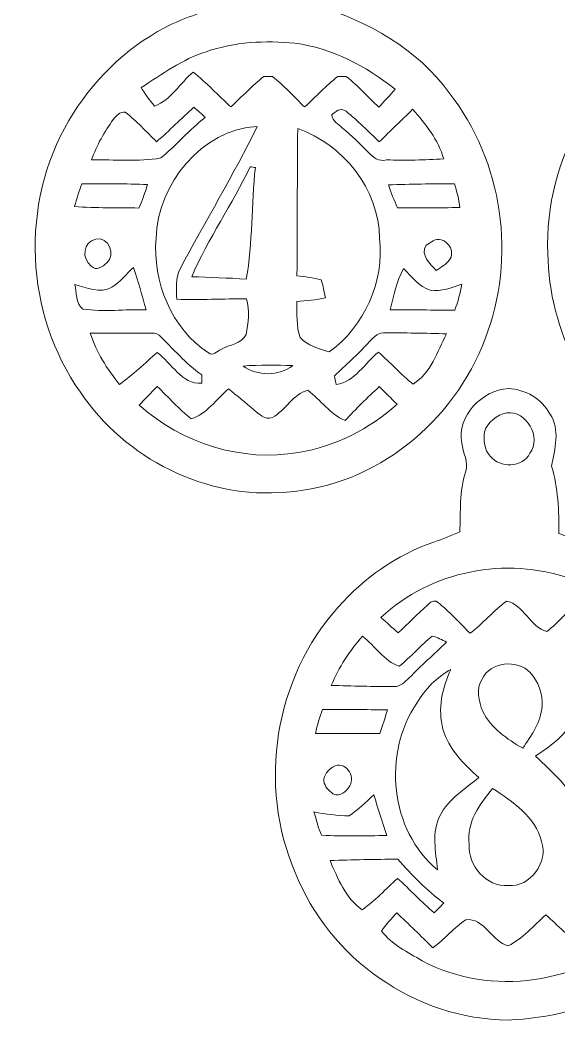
# Model space of a CAD drawing. Header units: centimetres. Extents: x -16.5 to 16.5, y -13.6 to 13.6.
# Drawn here: x -16.51 to -7.76, y -13.53 to 2.71 of the extents above; entities that cross this region are included whole.
import ezdxf

# ---------------------------------------------------------------- set-up
doc = ezdxf.new("R2010")
doc.units = ezdxf.units.CM
doc.header["$MEASUREMENT"] = 0
doc.layers.add('Layer 1', color=7, linetype='Continuous')

msp = doc.modelspace()

# ---------------------------------------------------------------- linework, layer by layer
at = {"layer": 'Layer 1', "color": 250, "lineweight": 9}
for points, knots in [([(-12.62655, 5.25396), (-12.19193, 5.35944), (-11.73261, 4.99149), (-11.7058, 4.55299), (-11.7058, 4.55299), (-11.69204, 4.36637), (-11.74743, 4.18398), (-11.8134, 4.01147), (-11.8134, 4.01147), (-11.61478, 3.69538), (-11.71533, 3.29286), (-11.68428, 2.94114), (-11.68428, 2.94114), (-10.85455, 2.69208), (-10.05903, 2.23947), (-9.54116, 1.52933), (-9.54116, 1.52933), (-8.67191, 0.41984), (-8.44472, -1.15496), (-8.96084, -2.46553), (-8.96084, -2.46553), (-9.4572, -3.80679), (-10.73778, -4.86018), (-12.18381, -4.95332), (-12.18381, -4.95332), (-13.48486, -5.0782), (-14.80813, -4.40969), (-15.52921, -3.33019), (-15.52921, -3.33019), (-16.43267, -2.05948), (-16.50887, -0.2649), (-15.71653, 1.07777), (-15.71653, 1.07777), (-15.34682, 1.71066), (-14.80495, 2.24864), (-14.15408, 2.58907), (-14.15408, 2.58907), (-13.87715, 2.73794), (-13.57376, 2.82437), (-13.28166, 2.93621), (-13.28166, 2.93621), (-13.27954, 3.18562), (-13.28589, 3.43539), (-13.26649, 3.68374), (-13.26649, 3.68374), (-13.25379, 3.79663), (-13.18288, 3.89223), (-13.16595, 4.00336), (-13.16595, 4.00336), (-13.18218, 4.27182), (-13.31976, 4.56216), (-13.17053, 4.81298), (-13.17053, 4.81298), (-13.0714, 5.031), (-12.86926, 5.22044), (-12.62655, 5.25396), (-12.62655, 5.25396), (-12.62655, 5.25396), (-12.62655, 5.25396), (-12.62655, 5.25396)], [0, 0, 0, 0, 0.0625, 0.0625, 0.0625, 0.0625, 0.125, 0.125, 0.125, 0.125, 0.1875, 0.1875, 0.1875, 0.1875, 0.25, 0.25, 0.25, 0.25, 0.3125, 0.3125, 0.3125, 0.3125, 0.375, 0.375, 0.375, 0.375, 0.4375, 0.4375, 0.4375, 0.4375, 0.5, 0.5, 0.5, 0.5, 0.5625, 0.5625, 0.5625, 0.5625, 0.625, 0.625, 0.625, 0.625, 0.6875, 0.6875, 0.6875, 0.6875, 0.75, 0.75, 0.75, 0.75, 0.8125, 0.8125, 0.8125, 0.8125, 0.875, 0.875, 0.875, 0.875, 1, 1, 1, 1]), ([(-4.91377, 4.56674), (-4.90989, 5.08251), (-4.27383, 5.43422), (-3.82863, 5.19575), (-3.82863, 5.19575), (-3.54993, 5.07792), (-3.40917, 4.77735), (-3.37284, 4.49266), (-3.37284, 4.49266), (-3.36508, 4.29899), (-3.5263, 4.11272), (-3.44621, 3.92046), (-3.44621, 3.92046), (-3.33544, 3.60719), (-3.37001, 3.26676), (-3.35555, 2.94044), (-3.35555, 2.94044), (-2.81157, 2.75488), (-2.25841, 2.54462), (-1.82344, 2.15445), (-1.82344, 2.15445), (-1.06391, 1.51874), (-0.53509, 0.60152), (-0.41656, -0.38696), (-0.41656, -0.38696), (-0.15445, -1.98046), (-0.95066, -3.71965), (-2.384, -4.49188), (-2.384, -4.49188), (-3.56828, -5.18791), (-5.15119, -5.10078), (-6.25785, -4.29009), (-6.25785, -4.29009), (-7.29043, -3.57008), (-7.92614, -2.33288), (-7.94131, -1.077), (-7.94131, -1.077), (-8.00904, 0.46182), (-7.1024, 2.01898), (-5.69165, 2.65963), (-5.69165, 2.65963), (-5.45528, 2.77216), (-5.19987, 2.83602), (-4.95857, 2.93585), (-4.95857, 2.93585), (-4.94693, 3.24877), (-4.97339, 3.5705), (-4.88061, 3.87389), (-4.88061, 3.87389), (-4.79136, 4.09931), (-4.93846, 4.33603), (-4.91377, 4.56674), (-4.91377, 4.56674), (-4.91377, 4.56674), (-4.91377, 4.56674), (-4.91377, 4.56674)], [0, 0, 0, 0, 0.06666667, 0.06666667, 0.06666667, 0.06666667, 0.13333333, 0.13333333, 0.13333333, 0.13333333, 0.2, 0.2, 0.2, 0.2, 0.26666667, 0.26666667, 0.26666667, 0.26666667, 0.33333333, 0.33333333, 0.33333333, 0.33333333, 0.4, 0.4, 0.4, 0.4, 0.46666667, 0.46666667, 0.46666667, 0.46666667, 0.53333333, 0.53333333, 0.53333333, 0.53333333, 0.6, 0.6, 0.6, 0.6, 0.66666667, 0.66666667, 0.66666667, 0.66666667, 0.73333333, 0.73333333, 0.73333333, 0.73333333, 0.8, 0.8, 0.8, 0.8, 0.86666667, 0.86666667, 0.86666667, 0.86666667, 1, 1, 1, 1]), ([(-13.48592, 2.19678), (-13.87397, 2.07754), (-14.2017, 1.82707), (-14.54355, 1.61682), (-14.54355, 1.61682), (-14.4804, 1.50992), (-14.40737, 1.40903), (-14.32518, 1.31554), (-14.32518, 1.31554), (-14.05883, 1.41009), (-13.9096, 1.69443), (-13.69582, 1.86764), (-13.69582, 1.86764), (-13.4831, 1.68984), (-13.28836, 1.49229), (-13.08798, 1.30108), (-13.08798, 1.30108), (-12.90807, 1.46442), (-12.74191, 1.64398), (-12.55106, 1.79497), (-12.55106, 1.79497), (-12.55106, 1.79497), (-12.41277, 1.79673), (-12.41277, 1.79673), (-12.41277, 1.79673), (-12.22368, 1.64751), (-12.06281, 1.46689), (-11.88925, 1.30037), (-11.88925, 1.30037), (-11.70898, 1.46406), (-11.54317, 1.64363), (-11.35161, 1.79462), (-11.35161, 1.79462), (-11.35161, 1.79462), (-11.21403, 1.79638), (-11.21403, 1.79638), (-11.21403, 1.79638), (-11.02423, 1.64504), (-10.86019, 1.46442), (-10.68627, 1.29508), (-10.68627, 1.29508), (-10.5949, 1.39033), (-10.50671, 1.48911), (-10.42204, 1.59036), (-10.42204, 1.59036), (-10.89618, 1.95972), (-11.44122, 2.25817), (-12.04588, 2.33401), (-12.04588, 2.33401), (-12.52777, 2.38446), (-13.02554, 2.35659), (-13.48592, 2.19678), (-13.48592, 2.19678), (-13.48592, 2.19678), (-13.48592, 2.19678), (-13.48592, 2.19678)], [0, 0, 0, 0, 0.06666667, 0.06666667, 0.06666667, 0.06666667, 0.13333333, 0.13333333, 0.13333333, 0.13333333, 0.2, 0.2, 0.2, 0.2, 0.26666667, 0.26666667, 0.26666667, 0.26666667, 0.33333333, 0.33333333, 0.33333333, 0.33333333, 0.4, 0.4, 0.4, 0.4, 0.46666667, 0.46666667, 0.46666667, 0.46666667, 0.53333333, 0.53333333, 0.53333333, 0.53333333, 0.6, 0.6, 0.6, 0.6, 0.66666667, 0.66666667, 0.66666667, 0.66666667, 0.73333333, 0.73333333, 0.73333333, 0.73333333, 0.8, 0.8, 0.8, 0.8, 0.86666667, 0.86666667, 0.86666667, 0.86666667, 1, 1, 1, 1]), ([(-11.44686, 1.17055), (-11.4384, 1.07072), (-11.33891, 1.01921), (-11.27435, 0.95818), (-11.27435, 0.95818), (-11.12442, 0.83894), (-10.99284, 0.69959), (-10.85596, 0.56554), (-10.85596, 0.56554), (-10.77976, 0.48652), (-10.68698, 0.40326), (-10.56068, 0.44242), (-10.56068, 0.44242), (-10.25059, 0.42654), (-9.9405, 0.44101), (-9.63041, 0.45618), (-9.63041, 0.45618), (-9.72143, 0.76486), (-9.92392, 1.02662), (-10.137, 1.26192), (-10.137, 1.26192), (-10.31727, 1.08659), (-10.49648, 0.9102), (-10.6771, 0.73522), (-10.6771, 0.73522), (-10.85772, 0.89927), (-11.02388, 1.07918), (-11.21579, 1.22982), (-11.21579, 1.22982), (-11.31457, 1.29932), (-11.38513, 1.22559), (-11.44686, 1.17055), (-11.44686, 1.17055), (-11.44686, 1.17055), (-11.44686, 1.17055), (-11.44686, 1.17055)], [0, 0, 0, 0, 0.1, 0.1, 0.1, 0.1, 0.2, 0.2, 0.2, 0.2, 0.3, 0.3, 0.3, 0.3, 0.4, 0.4, 0.4, 0.4, 0.5, 0.5, 0.5, 0.5, 0.6, 0.6, 0.6, 0.6, 0.7, 0.7, 0.7, 0.7, 0.8, 0.8, 0.8, 0.8, 1, 1, 1, 1]), ([(-13.68735, 1.29579), (-13.89055, 1.11058), (-14.08635, 0.91796), (-14.29131, 0.73487), (-14.29131, 0.73487), (-14.45853, 0.8968), (-14.6134, 1.07389), (-14.79966, 1.2143), (-14.79966, 1.2143), (-14.88398, 1.2277), (-14.94783, 1.15962), (-14.9944, 1.09929), (-14.9944, 1.09929), (-15.13833, 0.8968), (-15.26533, 0.67913), (-15.34647, 0.44348), (-15.34647, 0.44348), (-14.97323, 0.4463), (-14.58976, 0.40538), (-14.22287, 0.4717), (-14.22287, 0.4717), (-13.97205, 0.67666), (-13.7625, 0.93102), (-13.5032, 1.12787), (-13.5032, 1.12787), (-13.56212, 1.18678), (-13.62385, 1.24252), (-13.68735, 1.29579), (-13.68735, 1.29579), (-13.68735, 1.29579), (-13.68735, 1.29579), (-13.68735, 1.29579)], [0, 0, 0, 0, 0.11111111, 0.11111111, 0.11111111, 0.11111111, 0.22222222, 0.22222222, 0.22222222, 0.22222222, 0.33333333, 0.33333333, 0.33333333, 0.33333333, 0.44444444, 0.44444444, 0.44444444, 0.44444444, 0.55555556, 0.55555556, 0.55555556, 0.55555556, 0.66666667, 0.66666667, 0.66666667, 0.66666667, 0.77777778, 0.77777778, 0.77777778, 0.77777778, 1, 1, 1, 1]), ([(-14.30119, -0.83005), (-14.35693, -1.53808), (-14.05354, -2.29831), (-13.44817, -2.69378), (-13.44817, -2.69378), (-13.37797, -2.7481), (-13.31059, -2.66167), (-13.24603, -2.63768), (-13.24603, -2.63768), (-13.11374, -2.55231), (-12.9123, -2.55302), (-12.84069, -2.39638), (-12.84069, -2.39638), (-12.80259, -2.20588), (-12.78071, -2.00551), (-12.83081, -1.81501), (-12.83081, -1.81501), (-13.20899, -1.8136), (-13.58716, -1.83617), (-13.96534, -1.82277), (-13.96534, -1.82277), (-13.96816, -1.65696), (-13.98545, -1.47987), (-13.91031, -1.32711), (-13.91031, -1.32711), (-13.49968, -0.55277), (-13.04248, 0.19759), (-12.6576, 0.98499), (-12.6576, 0.98499), (-13.56776, 0.93243), (-14.26908, 0.04872), (-14.30119, -0.83005), (-14.30119, -0.83005), (-14.30119, -0.83005), (-14.30119, -0.83005), (-14.30119, -0.83005)], [0, 0, 0, 0, 0.1, 0.1, 0.1, 0.1, 0.2, 0.2, 0.2, 0.2, 0.3, 0.3, 0.3, 0.3, 0.4, 0.4, 0.4, 0.4, 0.5, 0.5, 0.5, 0.5, 0.6, 0.6, 0.6, 0.6, 0.7, 0.7, 0.7, 0.7, 0.8, 0.8, 0.8, 0.8, 1, 1, 1, 1]), ([(-12.00213, 0.95007), (-12.0099, 0.15349), (-12.00637, -0.64343), (-12.01307, -1.44036), (-12.01307, -1.44036), (-11.88148, -1.45482), (-11.75131, -1.47704), (-11.62219, -1.50668), (-11.62219, -1.50668), (-11.57986, -1.60158), (-11.58198, -1.69577), (-11.54987, -1.79913), (-11.54987, -1.79913), (-11.70298, -1.83829), (-11.86102, -1.84499), (-12.01766, -1.8584), (-12.01766, -1.8584), (-12.01201, -2.05278), (-12.02859, -2.2588), (-11.95945, -2.4426), (-11.95945, -2.4426), (-11.84585, -2.58159), (-11.65183, -2.62075), (-11.48849, -2.67825), (-11.48849, -2.67825), (-10.91911, -2.26233), (-10.59208, -1.53702), (-10.67181, -0.83181), (-10.67181, -0.83181), (-10.68663, -0.03207), (-11.25777, 0.68831), (-12.00213, 0.95007), (-12.00213, 0.95007), (-12.00213, 0.95007), (-12.00213, 0.95007), (-12.00213, 0.95007)], [0, 0, 0, 0, 0.1, 0.1, 0.1, 0.1, 0.2, 0.2, 0.2, 0.2, 0.3, 0.3, 0.3, 0.3, 0.4, 0.4, 0.4, 0.4, 0.5, 0.5, 0.5, 0.5, 0.6, 0.6, 0.6, 0.6, 0.7, 0.7, 0.7, 0.7, 0.8, 0.8, 0.8, 0.8, 1, 1, 1, 1]), ([(-12.77225, 0.33059), (-13.06223, -0.27936), (-13.45452, -0.83746), (-13.72263, -1.45694), (-13.72263, -1.45694), (-13.427, -1.46681), (-13.13138, -1.47528), (-12.8361, -1.49574), (-12.8361, -1.49574), (-12.72709, -0.8999), (-12.75708, -0.28571), (-12.68899, 0.31577), (-12.68899, 0.31577), (-12.70981, 0.3193), (-12.75143, 0.32671), (-12.77225, 0.33059), (-12.77225, 0.33059), (-12.77225, 0.33059), (-12.77225, 0.33059), (-12.77225, 0.33059)], [0, 0, 0, 0, 0.16666667, 0.16666667, 0.16666667, 0.16666667, 0.33333333, 0.33333333, 0.33333333, 0.33333333, 0.5, 0.5, 0.5, 0.5, 0.66666667, 0.66666667, 0.66666667, 0.66666667, 1, 1, 1, 1]), ([(-15.50345, 0.0533), (-15.54896, -0.06805), (-15.59059, -0.19117), (-15.62269, -0.31676), (-15.62269, -0.31676), (-15.27521, -0.34392), (-14.92596, -0.33581), (-14.57776, -0.34075), (-14.57776, -0.34075), (-14.5252, -0.21657), (-14.47687, -0.09063), (-14.43842, 0.03884), (-14.43842, 0.03884), (-14.79331, 0.05683), (-15.14856, 0.05048), (-15.50345, 0.0533), (-15.50345, 0.0533), (-15.50345, 0.0533), (-15.50345, 0.0533), (-15.50345, 0.0533)], [0, 0, 0, 0, 0.16666667, 0.16666667, 0.16666667, 0.16666667, 0.33333333, 0.33333333, 0.33333333, 0.33333333, 0.5, 0.5, 0.5, 0.5, 0.66666667, 0.66666667, 0.66666667, 0.66666667, 1, 1, 1, 1]), ([(-10.52858, 0.03355), (-10.48731, -0.09239), (-10.43651, -0.21516), (-10.38147, -0.33581), (-10.38147, -0.33581), (-10.04457, -0.33793), (-9.70767, -0.33793), (-9.37076, -0.33299), (-9.37076, -0.33299), (-9.38558, -0.2014), (-9.41804, -0.07264), (-9.45684, 0.0533), (-9.45684, 0.0533), (-9.81421, 0.05154), (-10.17157, 0.04942), (-10.52858, 0.03355), (-10.52858, 0.03355), (-10.52858, 0.03355), (-10.52858, 0.03355), (-10.52858, 0.03355)], [0, 0, 0, 0, 0.16666667, 0.16666667, 0.16666667, 0.16666667, 0.33333333, 0.33333333, 0.33333333, 0.33333333, 0.5, 0.5, 0.5, 0.5, 0.66666667, 0.66666667, 0.66666667, 0.66666667, 1, 1, 1, 1]), ([(-15.27697, -0.84487), (-15.48758, -0.8872), (-15.51227, -1.1659), (-15.35211, -1.28337), (-15.35211, -1.28337), (-15.27803, -1.37121), (-15.16373, -1.29043), (-15.09846, -1.23186), (-15.09846, -1.23186), (-14.94818, -1.1024), (-15.07271, -0.79901), (-15.27697, -0.84487), (-15.27697, -0.84487), (-15.27697, -0.84487), (-15.27697, -0.84487), (-15.27697, -0.84487)], [0, 0, 0, 0, 0.2, 0.2, 0.2, 0.2, 0.4, 0.4, 0.4, 0.4, 0.6, 0.6, 0.6, 0.6, 1, 1, 1, 1]), ([(-9.91757, -0.94541), (-10.01423, -1.10663), (-9.85548, -1.24845), (-9.75353, -1.3564), (-9.75353, -1.3564), (-9.67874, -1.30277), (-9.59266, -1.25868), (-9.53763, -1.18283), (-9.53763, -1.18283), (-9.44838, -1.06818), (-9.54186, -0.88896), (-9.67345, -0.85792), (-9.67345, -0.85792), (-9.7627, -0.82264), (-9.84596, -0.90378), (-9.91757, -0.94541), (-9.91757, -0.94541), (-9.91757, -0.94541), (-9.91757, -0.94541), (-9.91757, -0.94541)], [0, 0, 0, 0, 0.16666667, 0.16666667, 0.16666667, 0.16666667, 0.33333333, 0.33333333, 0.33333333, 0.33333333, 0.5, 0.5, 0.5, 0.5, 0.66666667, 0.66666667, 0.66666667, 0.66666667, 1, 1, 1, 1]), ([(-15.01874, -1.62803), (-15.20888, -1.73105), (-15.42972, -1.63685), (-15.62058, -1.58006), (-15.62058, -1.58006), (-15.58283, -1.70917), (-15.61317, -1.89332), (-15.48828, -1.98081), (-15.48828, -1.98081), (-15.15068, -2.03302), (-14.80354, -1.98363), (-14.46276, -1.99281), (-14.46276, -1.99281), (-14.52838, -1.7628), (-14.59117, -1.53137), (-14.66666, -1.30454), (-14.66666, -1.30454), (-14.78096, -1.41531), (-14.88539, -1.53949), (-15.01874, -1.62803), (-15.01874, -1.62803), (-15.01874, -1.62803), (-15.01874, -1.62803), (-15.01874, -1.62803)], [0, 0, 0, 0, 0.14285714, 0.14285714, 0.14285714, 0.14285714, 0.28571429, 0.28571429, 0.28571429, 0.28571429, 0.42857143, 0.42857143, 0.42857143, 0.42857143, 0.57142857, 0.57142857, 0.57142857, 0.57142857, 0.71428571, 0.71428571, 0.71428571, 0.71428571, 1, 1, 1, 1]), ([(-10.50177, -1.99316), (-10.15146, -1.99633), (-9.80115, -1.99669), (-9.45049, -1.99845), (-9.45049, -1.99845), (-9.40005, -1.86157), (-9.36371, -1.72046), (-9.33831, -1.57688), (-9.33831, -1.57688), (-9.502, -1.63721), (-9.67063, -1.69859), (-9.84948, -1.67531), (-9.84948, -1.67531), (-10.03328, -1.61357), (-10.1557, -1.45553), (-10.28552, -1.32288), (-10.28552, -1.32288), (-10.39735, -1.53173), (-10.44391, -1.76562), (-10.50177, -1.99316), (-10.50177, -1.99316), (-10.50177, -1.99316), (-10.50177, -1.99316), (-10.50177, -1.99316)], [0, 0, 0, 0, 0.14285714, 0.14285714, 0.14285714, 0.14285714, 0.28571429, 0.28571429, 0.28571429, 0.28571429, 0.42857143, 0.42857143, 0.42857143, 0.42857143, 0.57142857, 0.57142857, 0.57142857, 0.57142857, 0.71428571, 0.71428571, 0.71428571, 0.71428571, 1, 1, 1, 1]), ([(-15.36869, -2.37169), (-15.26921, -2.67861), (-15.09917, -2.9573), (-14.89244, -3.20389), (-14.89244, -3.20389), (-14.67866, -3.04408), (-14.47934, -2.86593), (-14.28425, -2.68425), (-14.28425, -2.68425), (-14.04966, -2.85182), (-13.88526, -3.20707), (-13.55965, -3.18625), (-13.55965, -3.18625), (-13.55965, -3.15274), (-13.55965, -3.08571), (-13.5593, -3.05185), (-13.5593, -3.05185), (-13.81859, -2.86875), (-14.0232, -2.62251), (-14.25215, -2.40591), (-14.25215, -2.40591), (-14.29307, -2.36887), (-14.35163, -2.37275), (-14.40243, -2.37098), (-14.40243, -2.37098), (-14.72452, -2.37169), (-15.04661, -2.37416), (-15.36869, -2.37169), (-15.36869, -2.37169), (-15.36869, -2.37169), (-15.36869, -2.37169), (-15.36869, -2.37169)], [0, 0, 0, 0, 0.11111111, 0.11111111, 0.11111111, 0.11111111, 0.22222222, 0.22222222, 0.22222222, 0.22222222, 0.33333333, 0.33333333, 0.33333333, 0.33333333, 0.44444444, 0.44444444, 0.44444444, 0.44444444, 0.55555556, 0.55555556, 0.55555556, 0.55555556, 0.66666667, 0.66666667, 0.66666667, 0.66666667, 0.77777778, 0.77777778, 0.77777778, 0.77777778, 1, 1, 1, 1]), ([(-10.86407, -2.53855), (-11.02988, -2.72764), (-11.22461, -2.8878), (-11.40312, -3.06454), (-11.40312, -3.06454), (-11.40171, -3.11288), (-11.38936, -3.16015), (-11.37454, -3.20636), (-11.37454, -3.20636), (-11.0708, -3.16544), (-10.91346, -2.85253), (-10.68945, -2.67966), (-10.68945, -2.67966), (-10.50071, -2.85111), (-10.32715, -3.03915), (-10.12888, -3.20036), (-10.12888, -3.20036), (-9.84243, -3.02645), (-9.73271, -2.67085), (-9.58702, -2.38509), (-9.58702, -2.38509), (-9.9271, -2.36887), (-10.26823, -2.37063), (-10.60831, -2.36569), (-10.60831, -2.36569), (-10.71979, -2.36816), (-10.79211, -2.46694), (-10.86407, -2.53855), (-10.86407, -2.53855), (-10.86407, -2.53855), (-10.86407, -2.53855), (-10.86407, -2.53855)], [0, 0, 0, 0, 0.11111111, 0.11111111, 0.11111111, 0.11111111, 0.22222222, 0.22222222, 0.22222222, 0.22222222, 0.33333333, 0.33333333, 0.33333333, 0.33333333, 0.44444444, 0.44444444, 0.44444444, 0.44444444, 0.55555556, 0.55555556, 0.55555556, 0.55555556, 0.66666667, 0.66666667, 0.66666667, 0.66666667, 0.77777778, 0.77777778, 0.77777778, 0.77777778, 1, 1, 1, 1]), ([(-12.88831, -2.90615), (-12.65583, -3.07407), (-12.31011, -3.07195), (-12.08045, -2.9005), (-12.08045, -2.9005), (-12.34962, -2.88745), (-12.6195, -2.88921), (-12.88831, -2.90615), (-12.88831, -2.90615), (-12.88831, -2.90615), (-12.88831, -2.90615), (-12.88831, -2.90615)], [0, 0, 0, 0, 0.25, 0.25, 0.25, 0.25, 0.5, 0.5, 0.5, 0.5, 1, 1, 1, 1]), ([(-14.57424, -3.54256), (-13.87785, -4.1578), (-12.91054, -4.47601), (-11.98696, -4.30844), (-11.98696, -4.30844), (-11.38795, -4.21672), (-10.84044, -3.92568), (-10.38923, -3.5281), (-10.38923, -3.5281), (-10.48413, -3.43108), (-10.58115, -3.33583), (-10.67781, -3.24129), (-10.67781, -3.24129), (-10.87078, -3.41697), (-11.05634, -3.60077), (-11.23378, -3.79233), (-11.23378, -3.79233), (-11.47861, -3.68649), (-11.62995, -3.45613), (-11.83774, -3.2995), (-11.83774, -3.2995), (-12.07692, -3.36194), (-12.20004, -3.62617), (-12.41241, -3.74117), (-12.41241, -3.74117), (-12.54224, -3.79515), (-12.62408, -3.67838), (-12.71192, -3.61841), (-12.71192, -3.61841), (-12.85021, -3.50516), (-12.98356, -3.38663), (-13.12538, -3.27798), (-13.12538, -3.27798), (-13.32011, -3.44343), (-13.47639, -3.68579), (-13.72933, -3.76128), (-13.72933, -3.76128), (-13.93112, -3.60818), (-14.09693, -3.41344), (-14.28002, -3.23988), (-14.28002, -3.23988), (-14.38233, -3.33654), (-14.47899, -3.43849), (-14.57424, -3.54256)], [0, 0, 0, 0, 0.08333333, 0.08333333, 0.08333333, 0.08333333, 0.16666667, 0.16666667, 0.16666667, 0.16666667, 0.25, 0.25, 0.25, 0.25, 0.33333333, 0.33333333, 0.33333333, 0.33333333, 0.41666667, 0.41666667, 0.41666667, 0.41666667, 0.5, 0.5, 0.5, 0.5, 0.58333333, 0.58333333, 0.58333333, 0.58333333, 0.66666667, 0.66666667, 0.66666667, 0.66666667, 0.75, 0.75, 0.75, 0.75, 0.83333333, 0.83333333, 0.83333333, 0.83333333, 1, 1, 1, 1]), ([(-9.3369, -4.15745), (-9.42051, -3.7126), (-9.00987, -3.3002), (-8.5809, -3.27233), (-8.5809, -3.27233), (-8.30396, -3.28503), (-8.0415, -3.43919), (-7.90709, -3.68296), (-7.90709, -3.68296), (-7.73423, -3.93485), (-7.8323, -4.25623), (-7.88098, -4.53351), (-7.88098, -4.53351), (-7.77339, -4.88558), (-7.76175, -5.25635), (-7.76175, -5.62395), (-7.76175, -5.62395), (-7.37087, -5.77211), (-6.95882, -5.88359), (-6.61416, -6.12948), (-6.61416, -6.12948), (-5.57593, -6.77788), (-4.90777, -7.94311), (-4.80511, -9.15631), (-4.80511, -9.15631), (-4.64072, -10.66091), (-5.40554, -12.23324), (-6.71646, -13.00159), (-6.71646, -13.00159), (-7.2735, -13.35119), (-7.93602, -13.49759), (-8.58654, -13.52546), (-8.58654, -13.52546), (-10.08443, -13.51982), (-11.49943, -12.52005), (-12.04094, -11.13046), (-12.04094, -11.13046), (-12.65513, -9.71864), (-12.37925, -7.96428), (-11.3435, -6.82128), (-11.3435, -6.82128), (-10.92616, -6.34503), (-10.38888, -5.97108), (-9.78986, -5.764), (-9.78986, -5.764), (-9.6477, -5.71461), (-9.50729, -5.65993), (-9.36935, -5.59996), (-9.36935, -5.59996), (-9.35842, -5.27505), (-9.37747, -4.94026), (-9.27551, -4.62735), (-9.27551, -4.62735), (-9.21766, -4.47036), (-9.32667, -4.31161), (-9.3369, -4.15745), (-9.3369, -4.15745), (-9.3369, -4.15745), (-9.3369, -4.15745), (-9.3369, -4.15745)], [0, 0, 0, 0, 0.0625, 0.0625, 0.0625, 0.0625, 0.125, 0.125, 0.125, 0.125, 0.1875, 0.1875, 0.1875, 0.1875, 0.25, 0.25, 0.25, 0.25, 0.3125, 0.3125, 0.3125, 0.3125, 0.375, 0.375, 0.375, 0.375, 0.4375, 0.4375, 0.4375, 0.4375, 0.5, 0.5, 0.5, 0.5, 0.5625, 0.5625, 0.5625, 0.5625, 0.625, 0.625, 0.625, 0.625, 0.6875, 0.6875, 0.6875, 0.6875, 0.75, 0.75, 0.75, 0.75, 0.8125, 0.8125, 0.8125, 0.8125, 0.875, 0.875, 0.875, 0.875, 1, 1, 1, 1]), ([(-8.60806, -3.66603), (-8.77034, -3.6939), (-8.91815, -3.81843), (-8.97001, -3.97436), (-8.97001, -3.97436), (-8.9813, -4.10771), (-8.97883, -4.26858), (-8.87617, -4.36876), (-8.87617, -4.36876), (-8.72448, -4.57055), (-8.34665, -4.55856), (-8.232, -4.32361), (-8.232, -4.32361), (-8.03938, -4.06855), (-8.28668, -3.62511), (-8.60806, -3.66603), (-8.60806, -3.66603), (-8.60806, -3.66603), (-8.60806, -3.66603), (-8.60806, -3.66603)], [0, 0, 0, 0, 0.16666667, 0.16666667, 0.16666667, 0.16666667, 0.33333333, 0.33333333, 0.33333333, 0.33333333, 0.5, 0.5, 0.5, 0.5, 0.66666667, 0.66666667, 0.66666667, 0.66666667, 1, 1, 1, 1]), ([(-10.64958, -6.98849), (-10.55786, -7.07245), (-10.46579, -7.15465), (-10.37301, -7.23896), (-10.37301, -7.23896), (-10.21179, -7.09009), (-10.06009, -6.93169), (-9.89464, -6.78811), (-9.89464, -6.78811), (-9.8583, -6.74366), (-9.78563, -6.69569), (-9.7306, -6.73908), (-9.7306, -6.73908), (-9.53939, -6.89183), (-9.37641, -7.07563), (-9.20143, -7.24673), (-9.20143, -7.24673), (-8.99682, -7.08163), (-8.82043, -6.88407), (-8.61265, -6.7232), (-8.61265, -6.7232), (-8.3343, -6.78141), (-8.23059, -7.14442), (-7.95648, -7.21921), (-7.95648, -7.21921), (-7.76351, -7.06646), (-7.60793, -6.87208), (-7.41391, -6.72038), (-7.41391, -6.72038), (-7.13662, -6.80752), (-6.99657, -7.11937), (-6.73657, -7.25025), (-6.73657, -7.25025), (-6.66531, -7.15324), (-6.59299, -7.05728), (-6.52208, -6.96027), (-6.52208, -6.96027), (-6.8484, -6.71968), (-7.18919, -6.48331), (-7.57865, -6.35808), (-7.57865, -6.35808), (-8.61582, -5.98978), (-9.8449, -6.23108), (-10.64958, -6.98849), (-10.64958, -6.98849), (-10.64958, -6.98849), (-10.64958, -6.98849), (-10.64958, -6.98849)], [0, 0, 0, 0, 0.07692308, 0.07692308, 0.07692308, 0.07692308, 0.15384615, 0.15384615, 0.15384615, 0.15384615, 0.23076923, 0.23076923, 0.23076923, 0.23076923, 0.30769231, 0.30769231, 0.30769231, 0.30769231, 0.38461538, 0.38461538, 0.38461538, 0.38461538, 0.46153846, 0.46153846, 0.46153846, 0.46153846, 0.53846154, 0.53846154, 0.53846154, 0.53846154, 0.61538462, 0.61538462, 0.61538462, 0.61538462, 0.69230769, 0.69230769, 0.69230769, 0.69230769, 0.76923077, 0.76923077, 0.76923077, 0.76923077, 0.84615385, 0.84615385, 0.84615385, 0.84615385, 1, 1, 1, 1]), ([(-10.35431, -7.78224), (-10.60231, -7.69546), (-10.7466, -7.44887), (-10.94839, -7.29365), (-10.94839, -7.29365), (-11.16111, -7.5293), (-11.33291, -7.80094), (-11.4578, -8.09304), (-11.4578, -8.09304), (-11.11631, -8.10186), (-10.77482, -8.11174), (-10.43333, -8.11138), (-10.43333, -8.11138), (-10.3342, -8.11244), (-10.25976, -8.03554), (-10.19344, -7.97204), (-10.19344, -7.97204), (-9.99906, -7.76954), (-9.78775, -7.58504), (-9.58561, -7.39031), (-9.58561, -7.39031), (-9.66075, -7.35362), (-9.73483, -7.31164), (-9.81703, -7.29294), (-9.81703, -7.29294), (-10.01, -7.44005), (-10.16416, -7.63125), (-10.35431, -7.78224), (-10.35431, -7.78224), (-10.35431, -7.78224), (-10.35431, -7.78224), (-10.35431, -7.78224)], [0, 0, 0, 0, 0.11111111, 0.11111111, 0.11111111, 0.11111111, 0.22222222, 0.22222222, 0.22222222, 0.22222222, 0.33333333, 0.33333333, 0.33333333, 0.33333333, 0.44444444, 0.44444444, 0.44444444, 0.44444444, 0.55555556, 0.55555556, 0.55555556, 0.55555556, 0.66666667, 0.66666667, 0.66666667, 0.66666667, 0.77777778, 0.77777778, 0.77777778, 0.77777778, 1, 1, 1, 1]), ([(-9.00952, -7.99144), (-9.11253, -8.1516), (-9.05997, -8.3481), (-8.99894, -8.51426), (-8.99894, -8.51426), (-8.86171, -8.78448), (-8.60453, -8.9644), (-8.34912, -9.11363), (-8.34912, -9.11363), (-8.21048, -8.90478), (-8.05138, -8.6917), (-8.03585, -8.43135), (-8.03585, -8.43135), (-8.01716, -8.23345), (-8.09759, -8.02954), (-8.22741, -7.88243), (-8.22741, -7.88243), (-8.44225, -7.66406), (-8.87441, -7.70393), (-9.00952, -7.99144), (-9.00952, -7.99144), (-9.00952, -7.99144), (-9.00952, -7.99144), (-9.00952, -7.99144)], [0, 0, 0, 0, 0.14285714, 0.14285714, 0.14285714, 0.14285714, 0.28571429, 0.28571429, 0.28571429, 0.28571429, 0.42857143, 0.42857143, 0.42857143, 0.42857143, 0.57142857, 0.57142857, 0.57142857, 0.57142857, 0.71428571, 0.71428571, 0.71428571, 0.71428571, 1, 1, 1, 1]), ([(-10.0675, -8.37985), (-10.62665, -9.19618), (-10.50671, -10.44959), (-9.73166, -11.08742), (-9.73166, -11.08742), (-9.76058, -10.7932), (-9.83185, -10.47888), (-9.69073, -10.203), (-9.69073, -10.203), (-9.55068, -9.93419), (-9.28786, -9.77367), (-9.05926, -9.59023), (-9.05926, -9.59023), (-9.31009, -9.3768), (-9.54468, -9.12456), (-9.64523, -8.80459), (-9.64523, -8.80459), (-9.72989, -8.4751), (-9.6604, -8.13255), (-9.5147, -7.83304), (-9.5147, -7.83304), (-9.74365, -7.96216), (-9.93627, -8.1516), (-10.0675, -8.37985), (-10.0675, -8.37985), (-10.0675, -8.37985), (-10.0675, -8.37985), (-10.0675, -8.37985)], [0, 0, 0, 0, 0.125, 0.125, 0.125, 0.125, 0.25, 0.25, 0.25, 0.25, 0.375, 0.375, 0.375, 0.375, 0.5, 0.5, 0.5, 0.5, 0.625, 0.625, 0.625, 0.625, 0.75, 0.75, 0.75, 0.75, 1, 1, 1, 1]), ([(-7.597, -7.86903), (-7.54267, -8.12867), (-7.44742, -8.40066), (-7.56419, -8.66031), (-7.56419, -8.66031), (-7.65768, -8.933), (-7.91873, -9.08258), (-8.14063, -9.23957), (-8.14063, -9.23957), (-7.87181, -9.50274), (-7.55466, -9.7578), (-7.4379, -10.13068), (-7.4379, -10.13068), (-7.30631, -10.48029), (-7.41673, -10.85353), (-7.54443, -11.1869), (-7.54443, -11.1869), (-7.26786, -10.98793), (-7.06078, -10.70218), (-6.92884, -10.39033), (-6.92884, -10.39033), (-6.54043, -9.53378), (-6.80431, -8.40384), (-7.597, -7.86903), (-7.597, -7.86903), (-7.597, -7.86903), (-7.597, -7.86903), (-7.597, -7.86903)], [0, 0, 0, 0, 0.125, 0.125, 0.125, 0.125, 0.25, 0.25, 0.25, 0.25, 0.375, 0.375, 0.375, 0.375, 0.5, 0.5, 0.5, 0.5, 0.625, 0.625, 0.625, 0.625, 0.75, 0.75, 0.75, 0.75, 1, 1, 1, 1]), ([(-11.59961, -8.48286), (-11.649, -8.6088), (-11.68463, -8.73862), (-11.71074, -8.87197), (-11.71074, -8.87197), (-11.36431, -8.87585), (-11.01753, -8.87374), (-10.6711, -8.87197), (-10.6711, -8.87197), (-10.62595, -8.74568), (-10.5815, -8.61868), (-10.54622, -8.48921), (-10.54622, -8.48921), (-10.89723, -8.48462), (-11.2486, -8.48462), (-11.59961, -8.48286), (-11.59961, -8.48286), (-11.59961, -8.48286), (-11.59961, -8.48286), (-11.59961, -8.48286)], [0, 0, 0, 0, 0.16666667, 0.16666667, 0.16666667, 0.16666667, 0.33333333, 0.33333333, 0.33333333, 0.33333333, 0.5, 0.5, 0.5, 0.5, 0.66666667, 0.66666667, 0.66666667, 0.66666667, 1, 1, 1, 1]), ([(-11.42816, -9.41384), (-11.50683, -9.46429), (-11.57951, -9.54895), (-11.57845, -9.64703), (-11.57845, -9.64703), (-11.56151, -9.73275), (-11.50154, -9.80542), (-11.42887, -9.85199), (-11.42887, -9.85199), (-11.30505, -9.91055), (-11.21085, -9.81389), (-11.15723, -9.72252), (-11.15723, -9.72252), (-11.05493, -9.56483), (-11.23237, -9.30413), (-11.42816, -9.41384), (-11.42816, -9.41384), (-11.42816, -9.41384), (-11.42816, -9.41384), (-11.42816, -9.41384)], [0, 0, 0, 0, 0.16666667, 0.16666667, 0.16666667, 0.16666667, 0.33333333, 0.33333333, 0.33333333, 0.33333333, 0.5, 0.5, 0.5, 0.5, 0.66666667, 0.66666667, 0.66666667, 0.66666667, 1, 1, 1, 1]), ([(-10.76776, -9.86681), (-10.88983, -9.99345), (-11.02176, -10.10811), (-11.16464, -10.21112), (-11.16464, -10.21112), (-11.35796, -10.20829), (-11.54917, -10.17901), (-11.73931, -10.14762), (-11.73931, -10.14762), (-11.69557, -10.27144), (-11.6737, -10.40691), (-11.61267, -10.52544), (-11.61267, -10.52544), (-11.25989, -10.54449), (-10.90605, -10.53391), (-10.55257, -10.53038), (-10.55257, -10.53038), (-10.633, -10.31201), (-10.69615, -10.08764), (-10.76776, -9.86681), (-10.76776, -9.86681), (-10.76776, -9.86681), (-10.76776, -9.86681), (-10.76776, -9.86681)], [0, 0, 0, 0, 0.14285714, 0.14285714, 0.14285714, 0.14285714, 0.28571429, 0.28571429, 0.28571429, 0.28571429, 0.42857143, 0.42857143, 0.42857143, 0.42857143, 0.57142857, 0.57142857, 0.57142857, 0.57142857, 0.71428571, 0.71428571, 0.71428571, 0.71428571, 1, 1, 1, 1]), ([(-9.22013, -10.67255), (-9.23812, -11.01863), (-8.94214, -11.36435), (-8.58478, -11.34389), (-8.58478, -11.34389), (-8.22812, -11.3707), (-7.92967, -10.96148), (-8.0422, -10.62598), (-8.0422, -10.62598), (-8.1438, -10.22382), (-8.51422, -9.98005), (-8.83772, -9.76485), (-8.83772, -9.76485), (-9.04797, -10.01956), (-9.26458, -10.32083), (-9.22013, -10.67255), (-9.22013, -10.67255), (-9.22013, -10.67255), (-9.22013, -10.67255), (-9.22013, -10.67255)], [0, 0, 0, 0, 0.16666667, 0.16666667, 0.16666667, 0.16666667, 0.33333333, 0.33333333, 0.33333333, 0.33333333, 0.5, 0.5, 0.5, 0.5, 0.66666667, 0.66666667, 0.66666667, 0.66666667, 1, 1, 1, 1]), ([(-11.4772, -10.93819), (-11.35091, -11.22606), (-11.22108, -11.55344), (-10.9565, -11.73582), (-10.9565, -11.73582), (-10.7473, -11.58766), (-10.57021, -11.40068), (-10.38288, -11.22712), (-10.38288, -11.22712), (-10.17863, -11.40668), (-9.99553, -11.60953), (-9.78704, -11.78486), (-9.78704, -11.78486), (-9.73448, -11.73194), (-9.68156, -11.67903), (-9.629, -11.62611), (-9.629, -11.62611), (-9.90981, -11.42326), (-10.14723, -11.16997), (-10.37865, -10.9142), (-10.37865, -10.9142), (-10.74483, -10.91844), (-11.11137, -10.92161), (-11.4772, -10.93819), (-11.4772, -10.93819), (-11.4772, -10.93819), (-11.4772, -10.93819), (-11.4772, -10.93819)], [0, 0, 0, 0, 0.125, 0.125, 0.125, 0.125, 0.25, 0.25, 0.25, 0.25, 0.375, 0.375, 0.375, 0.375, 0.5, 0.5, 0.5, 0.5, 0.625, 0.625, 0.625, 0.625, 0.75, 0.75, 0.75, 0.75, 1, 1, 1, 1]), ([(-10.63935, -12.08154), (-10.47566, -12.30274), (-10.21285, -12.42339), (-9.98283, -12.56415), (-9.98283, -12.56415), (-8.87088, -13.15681), (-7.39662, -12.94656), (-6.49033, -12.07273), (-6.49033, -12.07273), (-6.58911, -11.97994), (-6.68718, -11.88646), (-6.78561, -11.79474), (-6.78561, -11.79474), (-6.98493, -11.98065), (-7.18989, -12.16057), (-7.39062, -12.34507), (-7.39062, -12.34507), (-7.59347, -12.17856), (-7.77727, -11.98982), (-7.97588, -11.81873), (-7.97588, -11.81873), (-8.17132, -11.99441), (-8.34841, -12.20431), (-8.58654, -12.32214), (-8.58654, -12.32214), (-8.84513, -12.25582), (-8.97636, -11.86318), (-9.27058, -11.89634), (-9.27058, -11.89634), (-9.46707, -12.02686), (-9.61595, -12.21772), (-9.80997, -12.35283), (-9.80997, -12.35283), (-10.00118, -12.15916), (-10.19803, -11.97113), (-10.39417, -11.7831), (-10.39417, -11.7831), (-10.47884, -11.88011), (-10.56915, -11.97324), (-10.63935, -12.08154)], [0, 0, 0, 0, 0.09090909, 0.09090909, 0.09090909, 0.09090909, 0.18181818, 0.18181818, 0.18181818, 0.18181818, 0.27272727, 0.27272727, 0.27272727, 0.27272727, 0.36363636, 0.36363636, 0.36363636, 0.36363636, 0.45454545, 0.45454545, 0.45454545, 0.45454545, 0.54545455, 0.54545455, 0.54545455, 0.54545455, 0.63636364, 0.63636364, 0.63636364, 0.63636364, 0.72727273, 0.72727273, 0.72727273, 0.72727273, 0.81818182, 0.81818182, 0.81818182, 0.81818182, 1, 1, 1, 1])]:
    msp.add_open_spline(points, degree=3, knots=knots, dxfattribs=at)

doc.saveas('drawing.dxf')
